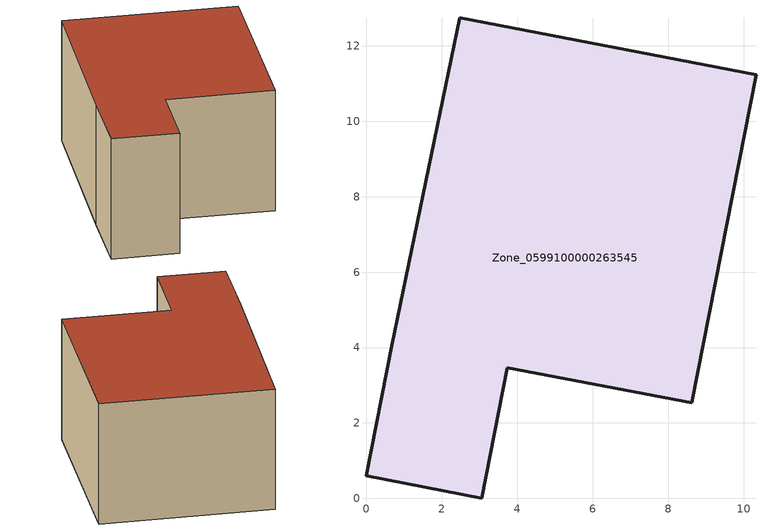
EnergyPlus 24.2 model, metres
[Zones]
Zone_0599100000263545
 floor ground (C_G): 0,0.6 0.67,4.05 2.47,12.75 10.33,11.24 8.63,2.53 3.73,3.46 3.06,0 z0
 wall outside (C_F): 0.67,4.05 0,0.6 3.06,0 3.73,3.46 8.63,2.53 10.33,11.24 2.47,12.75 0.67,4.05 z0:5.94
 roof outside (C_R): 10.33,11.24 2.47,12.75 0.67,4.05 0,0.6 3.06,0 3.73,3.46 8.63,2.53 z5.94
[BUILDING]
Pand.0599100000263545: North Axis=0; Terrain=City; Loads Convergence Tolerance Value=0.04; Temperature Convergence Tolerance Value=0.4; Solar Distribution=FullExterior; Maximum Number of Warmup Days=25; Minimum Number of Warmup Days=1
[Site:Location]
Rotterdam.The.Hague.AP_ZH_NLD Design_Conditions: Latitude=51.96; Longitude=4.45; Time Zone=1; Elevation=-4.5
[SITE:GROUNDTEMPERATURE:BUILDINGSURFACE]
18, 18, 18, 18, 18, 18, 18, 18, 18, 18, 18, 18
[MATERIAL] Thermal Absorptance=0.9; Solar Absorptance=0.7; Visible Absorptance=0.7
Name | Roughness | Thickness | Conductivity | Density | Specific Heat
G.TC.1946-1964 | MediumSmooth | 0.15 | 1 | 540 | 1210
F.TC.1946-1964 | Rough | 0.3 | 0.857143 | 1920 | 840
R.TC.1946-1964 | MediumRough | 0.2 | 0.235294 | 1500 | 1000
[CONSTRUCTION]
C_G: G.TC.1946-1964
C_F: F.TC.1946-1964
C_R: R.TC.1946-1964
[ZONE]
Zone_0599100000263545: Type=1; Multiplier=1; Ceiling Height=Autocalculate; Volume=Autocalculate; Floor Area=autocalculate; Part of Total Floor Area=Yes
[ZONEINFILTRATION:DESIGNFLOWRATE]
Infil_Zone_0599100000263545: Zone or ZoneList or Space or SpaceList=Zone_0599100000263545; Schedule=AlwaysOn; Design Flow Rate Calculation Method=Flow/Area; Flow Rate per Floor Area=0.003; Constant Term Coefficient=1; Temperature Term Coefficient=0; Velocity Term Coefficient=0; Velocity Squared Term Coefficient=0
[HVACTEMPLATE:ZONE:IDEALLOADSAIRSYSTEM]
Zone_0599100000263545: Maximum Heating Supply Air Temperature=50; Minimum Cooling Supply Air Temperature=13; Maximum Heating Supply Air Humidity Ratio=0.0156; Minimum Cooling Supply Air Humidity Ratio=0.0077; Heating Limit=NoLimit; Cooling Limit=NoLimit; Dehumidification Control Type=ConstantSensibleHeatRatio; Cooling Sensible Heat Ratio=0.7; Dehumidification Setpoint=60; Humidification Control Type=None; Humidification Setpoint=30; Outdoor Air Method=None; Outdoor Air Flow Rate per Person=0.00944; Outdoor Air Flow Rate per Zone Floor Area=0; Outdoor Air Flow Rate per Zone=0; Demand Controlled Ventilation Type=None; Outdoor Air Economizer Type=NoEconomizer; Heat Recovery Type=None; Sensible Heat Recovery Effectiveness=0.7; Latent Heat Recovery Effectiveness=0.65
[ZONECONTROL:THERMOSTAT]
ThermostatControl_Zone_0599100000263545: Zone or ZoneList=Zone_0599100000263545; Control Type Schedule=DualSetpointControlType; Control 1=Thermostat_Zone_0599100000263545; Temperature Difference Between Cutout And Setpoint=0
[THERMOSTATSETPOINT:DUALSETPOINT]
Thermostat_Zone_0599100000263545: Heating Setpoint Temperature Schedule=HeatingSetpoint_Zone_0599100000263545; Cooling Setpoint Temperature Schedule=CoolingSetpoint_Zone_0599100000263545
[SCHEDULE:COMPACT]
HeatingSetpoint_Zone_0599100000263545: Through: 12/31, For: AllDays, Until: 24:00, 21
CoolingSetpoint_Zone_0599100000263545: Through: 12/31, For: AllDays, Until: 24:00, 24
DualSetpointControlType: Through: 12/31, For: AllDays, Until: 24:00, 4
AlwaysOn: Through: 12/31, For: AllDays, Until: 24:00, 1
